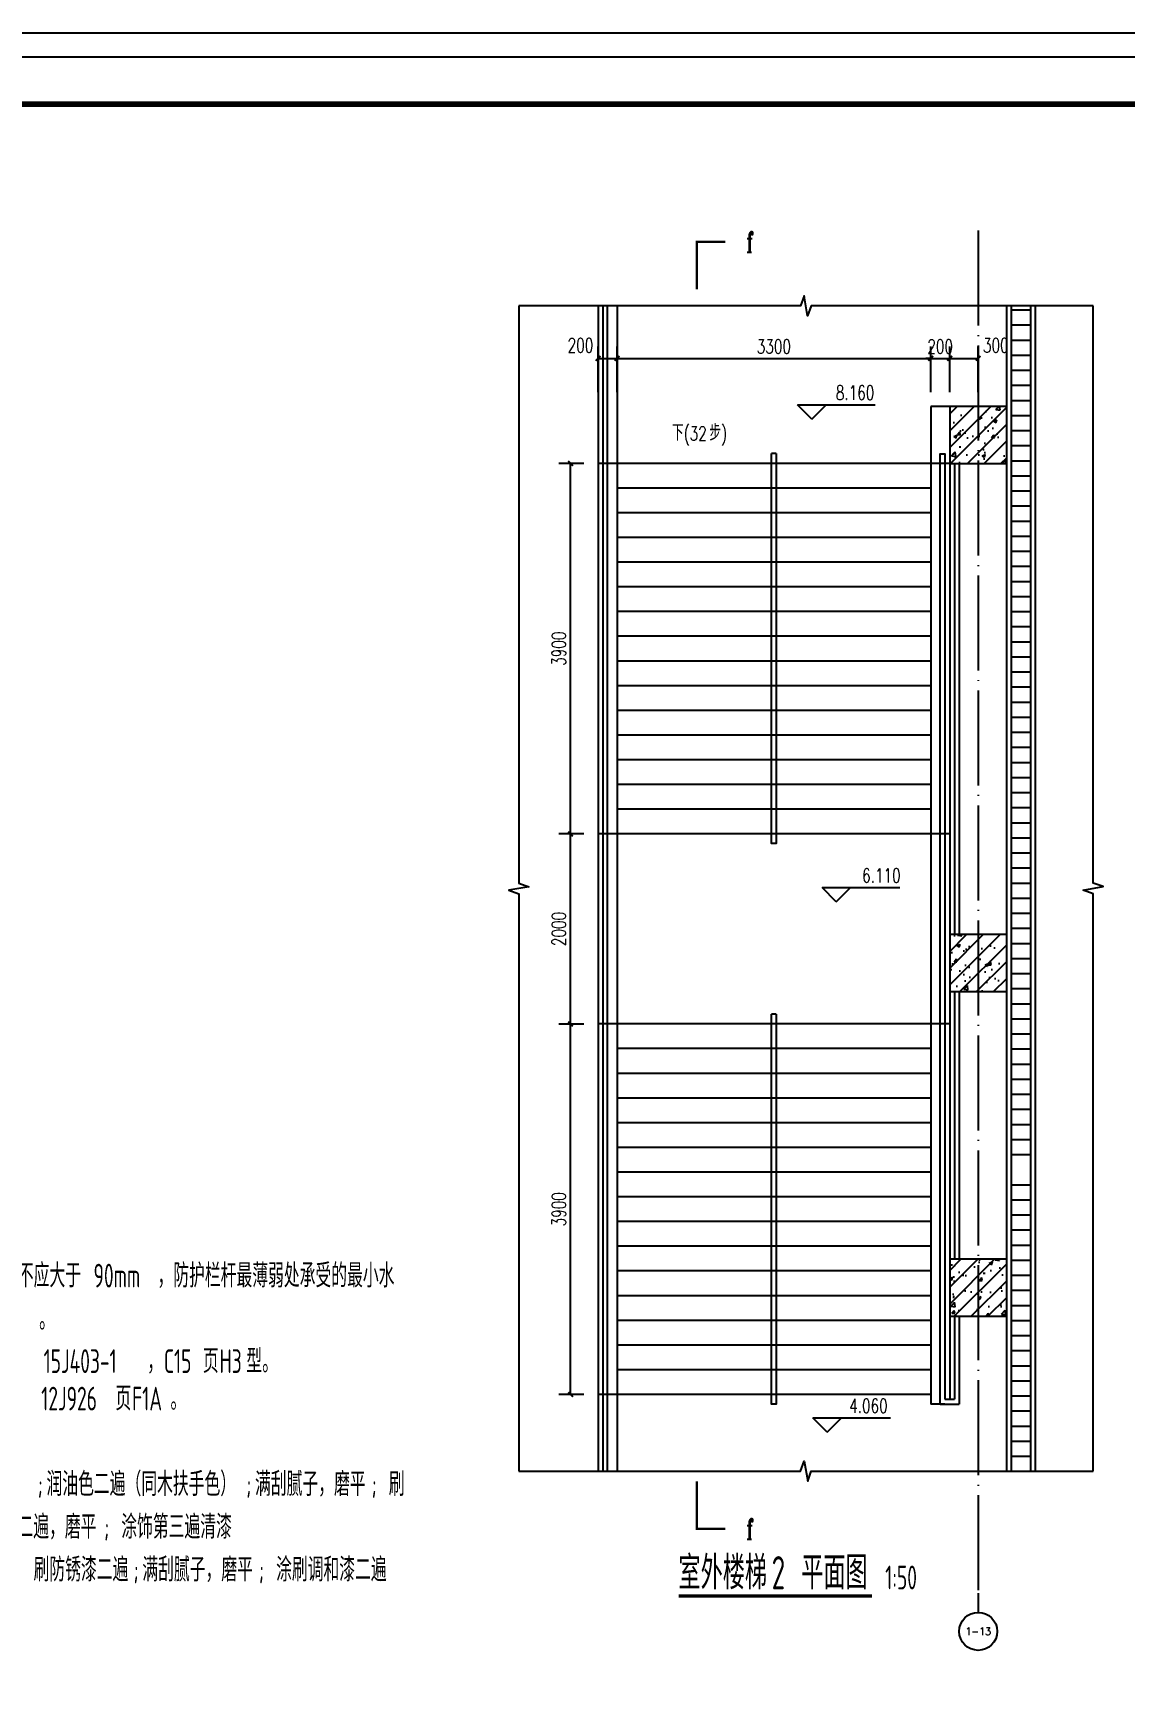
# Model space of a CAD drawing. Header units: millimetres. Extents: x -1048436 to -185795, y -983427 to 400387.
# Drawn here: x -430829 to -419348, y -675976 to -658650 of the extents above; entities that cross this region are included whole.
import ezdxf
from ezdxf.enums import TextEntityAlignment as Align

# ---------------------------------------------------------------- set-up
doc = ezdxf.new("R2010")
doc.units = ezdxf.units.MM
doc.header["$LTSCALE"] = 500
doc.linetypes.add('DOTE', pattern=[2.42, 2, -0.2, 0.02, -0.2])
for name, color, linetype in [('C-SHET-TTLB', 11, 'Continuous'), ('COLUMN', 254, 'Continuous'), ('DIM_SYMB', 3, 'Continuous'), ('PUB_DIM', 3, 'Continuous'), ('PUB_HATCH', 8, 'Continuous'), ('PUB_TEXT', 7, 'Continuous'), ('建-墙-完成面', 95, 'Continuous'), ('建-排水沟', 181, 'Continuous'), ('建-文字', 4, 'Continuous'), ('建-楼梯-扶手栏杆', 3, 'Continuous'), ('建-符号', 13, 'Continuous'), ('建-轴线', 16, 'DOTE')]:
    doc.layers.add(name, color=color, linetype=linetype)
doc.styles.add('_TCH_AXIS', font='COMPLEX', dxfattribs={"bigfont": 'GBCBIG'})
doc.styles.add('_TCH_DIM', font='SIMPLEX', dxfattribs={"bigfont": 'GBCBIG'})
doc.styles.add('_TCH_DIM_T3', font='SIMPLEX', dxfattribs={"width": 0.705882, "bigfont": 'GBCBIG'})
doc.styles.add('_TCH_LABEL', font='COMPLEX', dxfattribs={"bigfont": 'GBCBIG'})
doc.styles.add('ECADI', font='hzs.shx', dxfattribs={"width": 0.7, "bigfont": 'hztxt.shx'})
doc.styles.add('XD2008', font='xd-hzs.shx', dxfattribs={"width": 0.7, "bigfont": 'xd-hztxt.shx'})
doc.dimstyles.new('_TCH_ARCH&&50', dxfattribs={"dimtxt": 148.75, "dimasz": 50, "dimexe": 125, "dimexo": 150, "dimgap": 50, "dimtad": 1, "dimdec": 0, "dimzin": 0, "dimdsep": 46, "dimtxsty": '_TCH_DIM_T3', "dimblk": 'ARCHTICK', "dimcen": 0.09, "dimclrt": 7, "dimazin": 2, "dimtfac": 1, "dimtdec": 0, "dimtix": 1, "dimtmove": 2, "dimatfit": 3, "dimldrblk": 'ARCHTICK', "dimfxl": 1, "dimtolj": 1, "dimtzin": 0, "dimarcsym": 0})
pattern_1 = [(45, (0, 0), (-88.388348, 88.388348), []), (50, (0, 0), (358.63009, -31.37607), [37.5, -412.5]), (355, (0, 0), (-69.37567, 376.09607), [30, -330]), (100.4514, (29.9, -2.6), (289.25469, 344.71977), [31.8701, -350.57106]), (46.1842, (0, 100), (533.62052, -82.7595), [56.25, -618.75]), (96.6356, (44.47, 93.1), (467.33135, 487.05894), [47.80514, -525.8565]), (351.1842, (0, 100), (467.33097, 487.0593), [45, -495]), (21, (50, 75), (298.45353, -201.30945), [37.5, -412.5]), (326, (50, 75), (121.65767, 362.57502), [30, -330]), (71.4514, (74.87, 58.22), (420.11131, 161.26525), [31.8701, -350.57106]), (37.5, (0, 0), (6.079928, 166.446927), [0, -326, 0, -335, 0, -331.25]), (7.5, (0, 0), (131.53477, 197.205856), [0, -191, 0, -318.5, 0, -126.25]), (327.5, (-111.5, 0), (266.911218, -11.277436), [0, -125, 0, -390, 0, -517.5]), (317.5, (-161.5, 0), (291.593085, 50.05249), [0, -162.5, 0, -259, 0, -367.5])]

# ---------------------------------------------------------------- blocks, each defined once
blk = doc.blocks.new('集团图框A1')
at = {"layer": 'C-SHET-TTLB'}
for points in [[(1095.85, -95.53), (1095.85, -699.53), (244.85, -699.53), (244.85, -95.53)], [(1090.85, -100.53), (1090.85, -694.53), (249.85, -694.53), (249.85, -100.53)]]:
    blk.add_lwpolyline(points, close=True, dxfattribs=at)
at = {"layer": 'C-SHET-TTLB', "const_width": 1.2}
blk.add_lwpolyline([(268.25, -110.53), (1080.85, -110.53), (1080.85, -684.53), (268.25, -684.53)], close=True, dxfattribs=at)
at = {"color": 2, "style": 'ECADI', "width": 0.7}
for tag, p in [('序号1', (1009.72, -381.88)), ('记要1', (1037.92, -381.9)), ('日期1', (1073.26, -381.71)), ('序号2', (1009.72, -387.77)), ('记要2', (1037.92, -387.79)), ('日期2', (1073.26, -387.6)), ('日期3', (1073.26, -393.46)), ('序号3', (1009.72, -393.63)), ('记要3', (1037.92, -393.65)), ('序号4', (1009.72, -399.51)), ('记要4', (1037.92, -399.53)), ('日期4', (1073.26, -399.35)), ('合作设计单位', (1042.53, -542.75)), ('审定人', (1041.84, -561.74)), ('审核人', (1041.84, -571.23)), ('设计总负责人', (1041.84, -580.99)), ('专业负责人', (1041.84, -591.72)), ('校对人', (1041.84, -601.96)), ('设计人', (1041.84, -611.83)), ('建设单位上', (1044.38, -619.93)), ('建设单位中', (1044.38, -623.89)), ('建设单位下', (1044.38, -627.74)), ('项目名称上', (1044.35, -632.3)), ('项目名称中', (1044.35, -636.38)), ('项目名称下', (1044.35, -640.33)), ('子项', (1043.59, -646.93)), ('图名上', (1044.47, -653.59)), ('图名中', (1044.47, -657.5)), ('图名下', (1044.47, -661.62)), ('工程编号', (1027.1, -667.58)), ('阶段', (1063.92, -667.61)), ('专业', (1063.72, -673.97)), ('比例', (1025.96, -674.19)), ('日期', (1026.1, -680.73)), ('图别、图号', (1066.05, -680.84))]:
    blk.add_attdef(tag, text='', height=3.5, dxfattribs=at).set_placement(p, align=Align.MIDDLE)
blk = doc.blocks.new('A1')
blk.add_blockref('集团图框A1', (-609654.51, -640037.88))
blk = doc.blocks.new('_ArchTick')
at = {"color": 0, "linetype": 'ByBlock', "const_width": 0.4}
blk.add_lwpolyline([(-0.5, -0.5), (0.5, 0.5)], dxfattribs=at)
blk = doc.blocks.new('*D979')
at = {"layer": 'Defpoints', "color": 0, "transparency": 16777216}
for p in [(-420883, -662075), (-421183, -662581), (-420883, -662581)]:
    blk.add_point(p, dxfattribs=at)
at = {"layer": 'PUB_DIM', "color": 0, "lineweight": -2, "transparency": 16777216}
for p, q in [((-421183, -662431), (-421183, -661950)), ((-420883, -662431), (-420883, -661950)), ((-421183, -662075), (-420883, -662075))]:
    blk.add_line(p, q, dxfattribs=at)
at = {"layer": 'PUB_DIM', "color": 0, "lineweight": -2, "transparency": 16777216, "xscale": 50, "yscale": 50, "zscale": 50, "rotation": 180}
blk.add_blockref('_ArchTick', (-421183, -662075), dxfattribs=at)
at = {"layer": 'PUB_DIM', "color": 0, "lineweight": -2, "transparency": 16777216, "xscale": 50, "yscale": 50, "zscale": 50}
blk.add_blockref('_ArchTick', (-420883, -662075), dxfattribs=at)
at = {"layer": 'PUB_DIM', "color": 7, "transparency": 16777216, "insert": (-420698, -661938), "char_height": 148.8, "attachment_point": 5, "style": '_TCH_DIM_T3'}
blk.add_mtext('\\A1;300', dxfattribs=at)
blk = doc.blocks.new('*D980')
at = {"layer": 'Defpoints', "color": 0, "transparency": 16777216}
for p in [(-421183, -662075), (-421383, -662581), (-421183, -662581)]:
    blk.add_point(p, dxfattribs=at)
at = {"layer": 'PUB_DIM', "color": 0, "lineweight": -2, "transparency": 16777216}
for p, q in [((-421383, -662431), (-421383, -661950)), ((-421183, -662431), (-421183, -661950)), ((-421383, -662075), (-421433, -662075)), ((-421383, -662075), (-421183, -662075)), ((-421183, -662075), (-421133, -662075))]:
    blk.add_line(p, q, dxfattribs=at)
at = {"layer": 'PUB_DIM', "color": 0, "lineweight": -2, "transparency": 16777216, "xscale": 50, "yscale": 50, "zscale": 50}
blk.add_blockref('_ArchTick', (-421383, -662075), dxfattribs=at)
at = {"layer": 'PUB_DIM', "color": 0, "lineweight": -2, "transparency": 16777216, "xscale": 50, "yscale": 50, "zscale": 50, "rotation": 180}
blk.add_blockref('_ArchTick', (-421183, -662075), dxfattribs=at)
at = {"layer": 'PUB_DIM', "color": 7, "transparency": 16777216, "insert": (-421283, -661951), "char_height": 148.8, "attachment_point": 5, "style": '_TCH_DIM_T3'}
blk.add_mtext('\\A1;200', dxfattribs=at)
blk = doc.blocks.new('*D981')
at = {"layer": 'Defpoints', "color": 0, "transparency": 16777216}
for p in [(-421383, -662075), (-424683, -662581), (-421383, -662581)]:
    blk.add_point(p, dxfattribs=at)
at = {"layer": 'PUB_DIM', "color": 0, "lineweight": -2, "transparency": 16777216}
for p, q in [((-424683, -662431), (-424683, -661950)), ((-421383, -662431), (-421383, -661950)), ((-424683, -662075), (-421383, -662075))]:
    blk.add_line(p, q, dxfattribs=at)
at = {"layer": 'PUB_DIM', "color": 0, "lineweight": -2, "transparency": 16777216, "xscale": 50, "yscale": 50, "zscale": 50, "rotation": 180}
blk.add_blockref('_ArchTick', (-424683, -662075), dxfattribs=at)
at = {"layer": 'PUB_DIM', "color": 0, "lineweight": -2, "transparency": 16777216, "xscale": 50, "yscale": 50, "zscale": 50}
blk.add_blockref('_ArchTick', (-421383, -662075), dxfattribs=at)
at = {"layer": 'PUB_DIM', "color": 7, "transparency": 16777216, "insert": (-423033, -661951), "char_height": 148.8, "attachment_point": 5, "style": '_TCH_DIM_T3'}
blk.add_mtext('\\A1;3300', dxfattribs=at)
blk = doc.blocks.new('*D982')
at = {"layer": 'Defpoints', "color": 0, "transparency": 16777216}
for p in [(-424683, -662075), (-424883, -662581), (-424683, -662581)]:
    blk.add_point(p, dxfattribs=at)
at = {"layer": 'PUB_DIM', "color": 0, "lineweight": -2, "transparency": 16777216}
for p, q in [((-424883, -662431), (-424883, -661950)), ((-424683, -662431), (-424683, -661950)), ((-424883, -662075), (-424683, -662075))]:
    blk.add_line(p, q, dxfattribs=at)
at = {"layer": 'PUB_DIM', "color": 0, "lineweight": -2, "transparency": 16777216, "xscale": 50, "yscale": 50, "zscale": 50, "rotation": 180}
blk.add_blockref('_ArchTick', (-424883, -662075), dxfattribs=at)
at = {"layer": 'PUB_DIM', "color": 0, "lineweight": -2, "transparency": 16777216, "xscale": 50, "yscale": 50, "zscale": 50}
blk.add_blockref('_ArchTick', (-424683, -662075), dxfattribs=at)
at = {"layer": 'PUB_DIM', "color": 7, "transparency": 16777216, "insert": (-425068, -661938), "char_height": 148.8, "attachment_point": 5, "style": '_TCH_DIM_T3'}
blk.add_mtext('\\A1;200', dxfattribs=at)
blk = doc.blocks.new('*D985')
at = {"layer": 'Defpoints', "color": 0, "transparency": 16777216}
for p in [(-425172, -663181), (-424882, -663181), (-424882, -667081)]:
    blk.add_point(p, dxfattribs=at)
at = {"layer": 'PUB_DIM', "color": 0, "lineweight": -2, "transparency": 16777216}
for p, q in [((-425032, -663181), (-425297, -663181)), ((-425172, -667081), (-425172, -663181)), ((-425032, -667081), (-425297, -667081))]:
    blk.add_line(p, q, dxfattribs=at)
at = {"layer": 'PUB_DIM', "color": 0, "lineweight": -2, "transparency": 16777216, "xscale": 50, "yscale": 50, "zscale": 50}
for p, rotation in [((-425172, -663181), 90), ((-425172, -667081), 270)]:
    blk.add_blockref('_ArchTick', p, dxfattribs=dict(at, rotation=rotation))
at = {"layer": 'PUB_DIM', "color": 7, "transparency": 16777216, "insert": (-425296, -665131), "char_height": 148.8, "attachment_point": 5, "rotation": 90, "style": '_TCH_DIM_T3'}
blk.add_mtext('\\A1;3900', dxfattribs=at)
blk = doc.blocks.new('*D986')
at = {"layer": 'Defpoints', "color": 0, "transparency": 16777216}
for p in [(-425172, -667081), (-424882, -667081), (-424882, -669081)]:
    blk.add_point(p, dxfattribs=at)
at = {"layer": 'PUB_DIM', "color": 0, "lineweight": -2, "transparency": 16777216}
for p, q in [((-425032, -667081), (-425297, -667081)), ((-425172, -669081), (-425172, -667081)), ((-425032, -669081), (-425297, -669081))]:
    blk.add_line(p, q, dxfattribs=at)
at = {"layer": 'PUB_DIM', "color": 0, "lineweight": -2, "transparency": 16777216, "xscale": 50, "yscale": 50, "zscale": 50}
for p, rotation in [((-425172, -667081), 90), ((-425172, -669081), 270)]:
    blk.add_blockref('_ArchTick', p, dxfattribs=dict(at, rotation=rotation))
at = {"layer": 'PUB_DIM', "color": 7, "transparency": 16777216, "insert": (-425296, -668081), "char_height": 148.8, "attachment_point": 5, "rotation": 90, "style": '_TCH_DIM_T3'}
blk.add_mtext('\\A1;2000', dxfattribs=at)
blk = doc.blocks.new('*D987')
at = {"layer": 'Defpoints', "color": 0, "transparency": 16777216}
for p in [(-425172, -669081), (-424882, -669081), (-424882, -672981)]:
    blk.add_point(p, dxfattribs=at)
at = {"layer": 'PUB_DIM', "color": 0, "lineweight": -2, "transparency": 16777216}
for p, q in [((-425032, -669081), (-425297, -669081)), ((-425172, -672981), (-425172, -669081)), ((-425032, -672981), (-425297, -672981))]:
    blk.add_line(p, q, dxfattribs=at)
at = {"layer": 'PUB_DIM', "color": 0, "lineweight": -2, "transparency": 16777216, "xscale": 50, "yscale": 50, "zscale": 50}
for p, rotation in [((-425172, -669081), 90), ((-425172, -672981), 270)]:
    blk.add_blockref('_ArchTick', p, dxfattribs=dict(at, rotation=rotation))
at = {"layer": 'PUB_DIM', "color": 7, "transparency": 16777216, "insert": (-425296, -671031), "char_height": 148.8, "attachment_point": 5, "rotation": 90, "style": '_TCH_DIM_T3'}
blk.add_mtext('\\A1;3900', dxfattribs=at)

msp = doc.modelspace()

# ---------------------------------------------------------------- hatches: boundary and pattern name
at = {"layer": 'PUB_HATCH'}
h = msp.add_hatch(dxfattribs=at)
h.set_pattern_fill('钢筋混凝土', color=256, scale=50, style=0)
h.set_pattern_definition(pattern_1)
h.paths.add_polyline_path([(-421183, -662580.6), (-421183, -663180.6), (-420583, -663180.6), (-420583, -662580.6)])
h = msp.add_hatch(dxfattribs=at)
h.set_pattern_fill('钢筋混凝土', color=256, scale=50, style=0)
h.set_pattern_definition(pattern_1)
h.paths.add_polyline_path([(-421183, -668140.3), (-421183, -668740.3), (-420583, -668740.3), (-420583, -668140.3)])
h = msp.add_hatch(dxfattribs=at)
h.set_pattern_fill('钢筋混凝土', color=256, scale=50, style=0)
h.set_pattern_definition(pattern_1)
h.paths.add_polyline_path([(-421183, -671557.1), (-421183, -672157.1), (-420583, -672157.1), (-420583, -671557.1)])
at = {"layer": '建-排水沟'}
h = msp.add_hatch(dxfattribs=at)
h.set_pattern_fill('ANSI31', color=8, scale=50, angle=-225, style=0)
h.set_pattern_definition([(180, (-428582.56, -689346.12), (-2e-13, -158.75), [])])
h.paths.add_polyline_path([(-420332.6, -661521.4), (-420532.6, -661521.4), (-420532.6, -670498.9), (-420332.6, -670473.5)])
h.paths.add_polyline_path([(-420532.6, -673786.1), (-420332.6, -673786.1), (-420332.6, -670675.1), (-420532.6, -670700.5)])

# ---------------------------------------------------------------- linework, layer by layer
for p, q in [((-421383, -662580.6), (-421383, -673080.6)), ((-421183, -662580.6), (-421383, -662580.6)), ((-421183, -663180.6), (-424882.3, -663180.6)), ((-421183, -663180.6), (-421183, -673030.6)), ((-421383, -663440.6), (-424683, -663440.6)), ((-421383, -663700.6), (-424683, -663700.6)), ((-421383, -663960.6), (-424683, -663960.6)), ((-421383, -664220.6), (-424683, -664220.6)), ((-421383, -664480.6), (-424683, -664480.6)), ((-421383, -664740.6), (-424683, -664740.6)), ((-421383, -665000.6), (-424683, -665000.6)), ((-421383, -665260.6), (-424683, -665260.6)), ((-421383, -665520.6), (-424683, -665520.6)), ((-421383, -665780.6), (-424683, -665780.6)), ((-421383, -666040.6), (-424683, -666040.6)), ((-421383, -666300.6), (-424683, -666300.6)), ((-421383, -666560.6), (-424683, -666560.6)), ((-421383, -666820.6), (-424683, -666820.6)), ((-421183, -667080.6), (-424882.6, -667080.6)), ((-421183, -669080.6), (-424882.7, -669080.6)), ((-421383, -669340.6), (-424683, -669340.6)), ((-421383, -669600.6), (-424683, -669600.6)), ((-421383, -669860.6), (-424683, -669860.6)), ((-421383, -670120.6), (-424683, -670120.6)), ((-421383, -670380.6), (-424683, -670380.6)), ((-421383, -670640.6), (-424683, -670640.6)), ((-421383, -670900.6), (-424683, -670900.6)), ((-421383, -671160.6), (-424683, -671160.6)), ((-421383, -671420.6), (-424683, -671420.6)), ((-421383, -671680.6), (-424683, -671680.6)), ((-421383, -671940.6), (-424683, -671940.6)), ((-421383, -672200.6), (-424683, -672200.6)), ((-421383, -672460.6), (-424683, -672460.6)), ((-421383, -672720.6), (-424683, -672720.6)), ((-421383, -672980.6), (-424882.8, -672980.6)), ((-421282.9, -673080.6), (-421383, -673080.6)), ((-421232.9, -673030.6), (-421132.9, -673030.6))]:
    msp.add_line(p, q)
for points in [[(-424883, -661521.4), (-424883, -673786.1)], [(-424683, -661521.4), (-424683, -673786.1)]]:
    msp.add_lwpolyline(points)
at = {"layer": 'COLUMN'}
for p, q in [((-421183, -662580.6), (-421183, -663180.6)), ((-420583, -662580.6), (-421183, -662580.6)), ((-420583, -663180.6), (-420583, -662580.6)), ((-421183, -663180.6), (-420583, -663180.6)), ((-421183, -668140.3), (-421183, -668740.3)), ((-420583, -668140.3), (-421183, -668140.3)), ((-420583, -668740.3), (-420583, -668140.3)), ((-421183, -668740.3), (-420583, -668740.3)), ((-421183, -671557.1), (-421183, -672157.1)), ((-420583, -671557.1), (-421183, -671557.1)), ((-420583, -672157.1), (-420583, -671557.1)), ((-421183, -672157.1), (-420583, -672157.1))]:
    msp.add_line(p, q, dxfattribs=at)
at = {"layer": 'DIM_SYMB', "const_width": 25}
for points in [[(-423543.1, -660849.9), (-423843.1, -660849.9), (-423843.1, -661349.9)], [(-423843.1, -673895.3), (-423843.1, -674395.3), (-423543.1, -674395.3)]]:
    msp.add_lwpolyline(points, dxfattribs=at)
at = {"layer": 'DIM_SYMB'}
msp.add_lwpolyline([(-423829.2, -663071.6, 0, 0, 0), (-423829.2, -672830.6, 40, 0, 0), (-423829.2, -672980.6, 0, 0, 0)], format="xyseb", dxfattribs=at)
at = {"layer": '建-墙-完成面'}
msp.add_lwpolyline([(-420582.6, -662840.1), (-420581.7, -662840.1)], dxfattribs=at)
at = {"layer": '建-排水沟'}
for points in [[(-420583.1, -673786.1), (-420582.7, -661521.4)], [(-420533.2, -673786.1), (-420532.7, -661521.4)], [(-420332.7, -661521.4), (-420333.1, -673786.1)], [(-420282.7, -661521.4), (-420283.2, -673786.1)]]:
    msp.add_lwpolyline(points, dxfattribs=at)
at = {"layer": '建-楼梯-扶手栏杆'}
for p, q in [((-423007.4, -663077.7), (-423057.4, -663077.7)), ((-421132.9, -663180.6), (-421132.9, -668140.3)), ((-421082.9, -663180.6), (-421082.9, -668140.3)), ((-421132.9, -668740.3), (-421132.9, -671557.1)), ((-421082.9, -668740.3), (-421082.9, -671557.1)), ((-423007.4, -668977.7), (-423057.4, -668977.7)), ((-421132.9, -672157.1), (-421132.9, -673030.6)), ((-421082.9, -672157.1), (-421082.9, -673080.6)), ((-421282.9, -673080.6), (-421082.9, -673080.6))]:
    msp.add_line(p, q, dxfattribs=at)
msp.add_lwpolyline([(-424782.7, -661521.4), (-424832.7, -661521.4), (-424832.7, -673786.1), (-424782.7, -673786.1)], close=True, dxfattribs=at)
for points in [[(-423007.4, -663077.7), (-423007.5, -667180.6), (-423057.5, -667180.6), (-423057.4, -663077.7)], [(-421232.9, -673080.6), (-421282.9, -673080.6), (-421282.9, -663080.6), (-421232.9, -663080.6), (-421232.9, -673030.6)], [(-423007.4, -668977.7), (-423007.5, -673080.6), (-423057.5, -673080.6), (-423057.4, -668977.7)]]:
    msp.add_lwpolyline(points, dxfattribs=at)
at = {"layer": '建-符号'}
for p, q in [((-422632.9, -662713.6), (-422782.9, -662563.6)), ((-422782.9, -662563.6), (-421965.9, -662563.6)), ((-422632.9, -662713.6), (-422482.9, -662563.6)), ((-422376.1, -667795), (-422526.1, -667645)), ((-422526.1, -667645), (-421709.1, -667645)), ((-422376.1, -667795), (-422226.1, -667645)), ((-422472.5, -673376.9), (-422622.5, -673226.9)), ((-422622.5, -673226.9), (-421805.5, -673226.9)), ((-422472.5, -673376.9), (-422322.5, -673226.9)), ((-419674.1, -673786.1), (-419674.1, -673786.1)), ((-419674.1, -673786.1), (-419674.1, -673786.1)), ((-420883, -675071.3), (-420883, -675273.5))]:
    msp.add_line(p, q, dxfattribs=at)
for points in [[(-419674.1, -661521.4), (-422639.5, -661521.4), (-422677.7, -661626.4), (-422714.8, -661416.4), (-422752, -661521.4), (-425717.4, -661521.4)], [(-425717.4, -661521.4), (-425717.4, -667597.5), (-425612.4, -667635.7), (-425822.4, -667672.7), (-425717.4, -667710), (-425717.4, -673786.1)], [(-419674.1, -673786.1), (-419674.1, -667710), (-419779.1, -667671.8), (-419569.1, -667634.7), (-419674.1, -667597.5), (-419674.1, -661521.4)], [(-425717.4, -673786.1), (-422752, -673786.1), (-422713.8, -673681.1), (-422676.8, -673891.1), (-422639.5, -673786.1), (-419674.1, -673786.1)]]:
    msp.add_lwpolyline(points, dxfattribs=at)
at = {"layer": '建-符号', "const_width": 35}
msp.add_lwpolyline([(-424036.3, -675101.6), (-422001.1, -675101.6)], dxfattribs=at)
at = {"layer": '建-符号'}
msp.add_circle((-420883, -675473.5), 200, dxfattribs=at)
at = {"layer": '建-轴线'}
msp.add_lwpolyline([(-420883, -660730.8), (-420883, -675071.3)], dxfattribs=at)

# ---------------------------------------------------------------- block references
at = {"xscale": 50, "yscale": 50, "zscale": 50}
msp.add_blockref('A1', (30019214, 31348020.2), dxfattribs=at)

# ---------------------------------------------------------------- texts
at = {"layer": 'PUB_TEXT'}
for s, height, style, width, p in [('f', 212.5, '_TCH_LABEL', 0.705882, (-423325.2, -660956.1)), ('(32', 148.75, '_TCH_DIM', 0.705882, (-423981.7, -662941.2)), (')', 148.8, '_TCH_DIM', 0.705882, (-423588.9, -662941.2)), ('、楼梯竖向栏杆水平间距不应大于', 250, 'XD2008', 0.7, (-432816.7, -671854.2)), ('90mm', 250, 'XD2008', 0.7, (-430191.7, -671854.2)), ('，防护栏杆最薄弱处承受的最小水', 250, 'XD2008', 0.7, (-429518.6, -671854.2)), ('。', 250, 'XD2008', 0.7, (-430763.8, -672304.2)), ('15J403-1', 250, 'XD2008', 0.7, (-430716.7, -672754.2)), ('C15', 250, 'XD2008', 0.7, (-429451.3, -672754.2)), ('页', 250, 'XD2008', 0.7, (-429040.7, -672754.2)), ('H3', 250, 'XD2008', 0.7, (-428865.7, -672754.2)), ('型。', 250, 'XD2008', 0.7, (-428583, -672754.2)), ('，', 250, 'XD2008', 0.7, (-429626.3, -672754.2)), ('12J926', 250, 'XD2008', 0.7, (-430741.6, -673148.7)), ('页', 250, 'XD2008', 0.7, (-429960.8, -673148.7)), ('F1A', 250, 'XD2008', 0.7, (-429785.8, -673148.7)), ('。', 250, 'XD2008', 0.7, (-429382, -673148.7)), ('润油色二遍（同木扶手色）', 250, 'XD2008', 0.7, (-430686.3, -674048.7)), ('满刮腻子，磨平', 250, 'XD2008', 0.7, (-428492.1, -674048.7)), ('刷', 250, 'XD2008', 0.7, (-427084.7, -674048.7)), (';', 250, 'XD2008', 0.7, (-430780.6, -674048.7)), (';', 250, 'XD2008', 0.7, (-428586.3, -674048.7)), (';', 250, 'XD2008', 0.7, (-427267.1, -674048.7)), ('涂饰清漆二遍，磨平', 250, 'XD2008', 0.7, (-431657, -674498.7)), ('涂饰第三遍清漆', 250, 'XD2008', 0.7, (-429899.5, -674498.7)), ('f', 212.5, '_TCH_LABEL', 0.705882, (-423325.2, -674501.6)), (';', 250, 'XD2008', 0.7, (-430082, -674498.7)), ('室外楼梯', 350, 'XD2008', 0.7, (-424036.3, -675031.6)), ('刷防锈漆二遍', 250, 'XD2008', 0.7, (-430822.3, -674948.7)), (';', 250, 'XD2008', 0.7, (-429772.3, -674948.7)), ('满刮腻子，磨平', 250, 'XD2008', 0.7, (-429678.1, -674948.7)), (';', 250, 'XD2008', 0.7, (-428453.1, -674948.7)), ('涂刷调和漆二遍', 250, 'XD2008', 0.7, (-428270.7, -674948.7)), ('2', 350, 'XD2008', 0.7, (-423056.3, -675031.6)), ('平面图', 350, 'XD2008', 0.7, (-422744.4, -675031.6)), ('1:50', 250, 'XD2008', 0.7, (-421861.1, -675031.6))]:
    msp.add_text(s, height=height, dxfattribs=dict(at, style=style, width=width)).set_placement(p)
at = {"layer": 'PUB_TEXT', "style": '_TCH_DIM'}
for s, p in [('下', (-424104.6, -662941.2)), ('步', (-423711.7, -662941.2))]:
    msp.add_text(s, height=168.8, dxfattribs=at).set_placement(p)
at = {"layer": '建-文字', "style": '_TCH_DIM', "width": 0.705882}
for s, p in [('8.160', (-422380.9, -662511.1)), ('6.110', (-422104.1, -667592.5)), ('4.060', (-422240.5, -673174.4))]:
    msp.add_text(s, height=148.75, dxfattribs=at).set_placement(p)
at = {"layer": '建-文字', "style": '_TCH_AXIS'}
msp.add_text('1-13', height=80.46, dxfattribs=at).set_placement((-421017.1, -675513.8), (-420748.9, -675513.8), align=Align.FIT)

# ---------------------------------------------------------------- dimensions: what is measured, and where the dimension line sits
at = {"layer": 'PUB_DIM'}
for base, p1, p2, picture, middle in [((-424683, -662075.3), (-424883, -662580.6), (-424683, -662580.6), '*D982', (-425068, -661937.8)), ((-420883, -662075.3), (-421183, -662580.6), (-420883, -662580.6), '*D979', (-420698, -661937.8))]:
    dim = msp.add_linear_dim(base=base, p1=p1, p2=p2, angle=0, dimstyle='_TCH_ARCH&&50', dxfattribs=at)
    dim.commit()
    dim.dimension.update_dxf_attribs({"geometry": picture, "text_midpoint": middle, "dimtype": 129})
for p1, p2, distance, picture, middle in [((-424683, -662580.6), (-421383, -662580.6), 505.4, '*D981', (-423033, -661950.9)), ((-421383, -662580.6), (-421183, -662580.6), 505.4, '*D980', (-421283, -661950.9)), ((-424882.3, -667080.6), (-424882.3, -663180.6), 289.8, '*D985', (-425296.5, -665130.6)), ((-424882.3, -669080.6), (-424882.3, -667080.6), 289.8, '*D986', (-425296.5, -668080.6)), ((-424882.3, -672980.6), (-424882.3, -669080.6), 289.8, '*D987', (-425296.5, -671030.6))]:
    dim = msp.add_aligned_dim(p1=p1, p2=p2, distance=distance, dimstyle='_TCH_ARCH&&50', dxfattribs=at)
    dim.commit()
    dim.dimension.update_dxf_attribs({"geometry": picture, "text_midpoint": middle})

doc.saveas('drawing.dxf')
